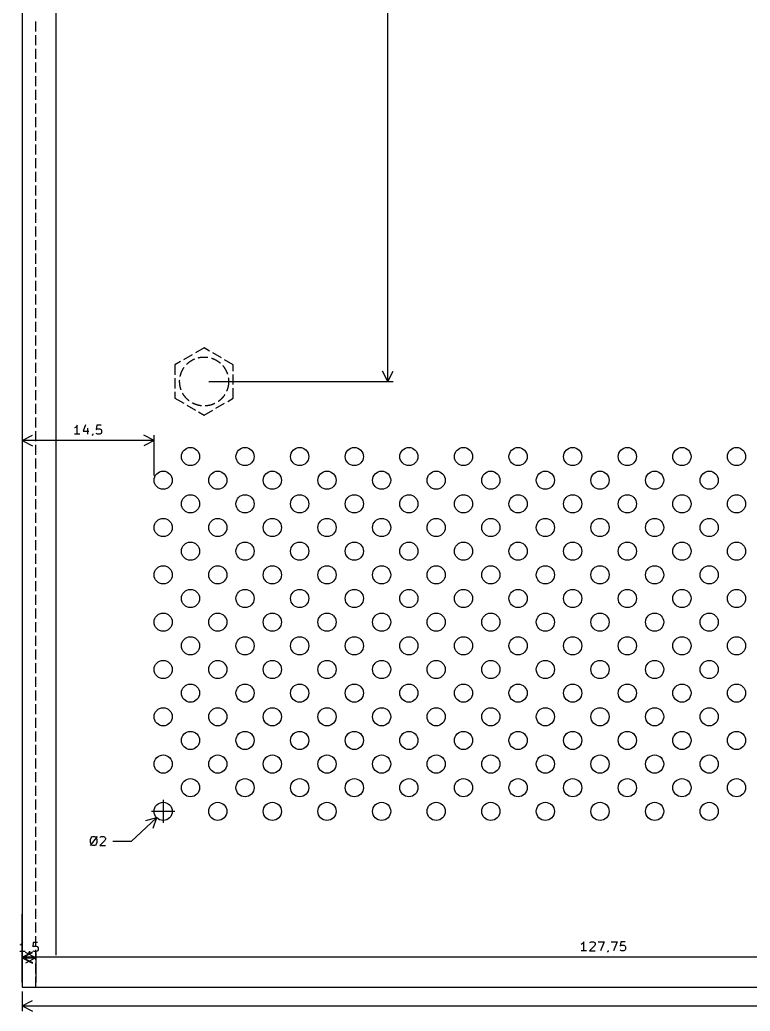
# Model space of a CAD drawing. Extents: x 24 to 504, y -400 to -22.
# Drawn here: x 134.2 to 214.5, y -397.5 to -288.5 of the extents above; entities that cross this region are included whole.
import ezdxf

# ---------------------------------------------------------------- set-up
doc = ezdxf.new("R2010")
doc.units = 0
doc.layers.add('BLACK', color=7, linetype='CONTINUOUS')

msp = doc.modelspace()

# ---------------------------------------------------------------- linework, layer by layer
at = {"layer": 'BLACK', "linetype": 'CONTINUOUS'}
for p, q in [((138.25, -391.3), (138.25, -154.21358)), ((134.5, -154.8), (134.5, -394.8)), ((174.67, -328.25), (174.67, -154.8)), ((136, -289.8), (136, -288.7)), ((136, -291.3), (136, -290.2)), ((136, -292.8), (136, -291.7)), ((136, -294.3), (136, -293.2)), ((136, -295.8), (136, -294.7)), ((136, -297.3), (136, -296.2)), ((136, -298.8), (136, -297.7)), ((136, -300.3), (136, -299.2)), ((136, -301.8), (136, -300.7)), ((136, -303.3), (136, -302.2)), ((136, -304.8), (136, -303.7)), ((136, -306.3), (136, -305.2)), ((136, -307.8), (136, -306.7)), ((136, -309.3), (136, -308.2)), ((136, -310.8), (136, -309.7)), ((136, -312.3), (136, -311.2)), ((136, -313.8), (136, -312.7)), ((136, -315.3), (136, -314.2)), ((136, -316.8), (136, -315.7)), ((136, -318.3), (136, -317.2)), ((136, -319.8), (136, -318.7)), ((136, -321.3), (136, -320.2)), ((136, -322.8), (136, -321.7)), ((136, -324.3), (136, -323.2)), ((154.5, -324.554958), (153.547372, -325.104958)), ((155.101924, -324.902479), (154.5, -324.554958)), ((136, -325.8), (136, -324.7)), ((153.200962, -325.304958), (152.248334, -325.854958)), ((153.433622, -325.780397), (153.452164, -325.772473)), ((153.830777, -325.644575), (153.853538, -325.638834)), ((153.853538, -325.638834), (153.876349, -325.633292)), ((153.876349, -325.633292), (153.899208, -325.627949)), ((153.899208, -325.627949), (153.922112, -325.622806)), ((153.922112, -325.622806), (153.945061, -325.617864)), ((153.945061, -325.617864), (153.968051, -325.613121)), ((153.968051, -325.613121), (153.991082, -325.608579)), ((153.991082, -325.608579), (154.014152, -325.604239)), ((154.014152, -325.604239), (154.037259, -325.6001)), ((154.037259, -325.6001), (154.060401, -325.596163)), ((154.060401, -325.596163), (154.083577, -325.592428)), ((154.083577, -325.592428), (154.106784, -325.588895)), ((154.106784, -325.588895), (154.130021, -325.585565)), ((154.130021, -325.585565), (154.153286, -325.582438)), ((154.153286, -325.582438), (154.176578, -325.579513)), ((154.176578, -325.579513), (154.199895, -325.576793)), ((154.199895, -325.576793), (154.223234, -325.574276)), ((154.223234, -325.574276), (154.246594, -325.571962)), ((154.246594, -325.571962), (154.269974, -325.569853)), ((154.269974, -325.569853), (154.293371, -325.567948)), ((154.293371, -325.567948), (154.316784, -325.566247)), ((154.316784, -325.566247), (154.340211, -325.56475)), ((154.340211, -325.56475), (154.36365, -325.563458)), ((154.36365, -325.563458), (154.387099, -325.56237)), ((154.387099, -325.56237), (154.410557, -325.561487)), ((154.410557, -325.561487), (154.434022, -325.560809)), ((154.434022, -325.560809), (154.457492, -325.560336)), ((154.457492, -325.560336), (154.480965, -325.560067)), ((154.480965, -325.560067), (154.504439, -325.560004)), ((154.504439, -325.560004), (154.527913, -325.560145)), ((154.527913, -325.560145), (154.551386, -325.560491)), ((154.551386, -325.560491), (154.574854, -325.561042)), ((154.574854, -325.561042), (154.598316, -325.561797)), ((154.598316, -325.561797), (154.621771, -325.562758)), ((154.621771, -325.562758), (154.645217, -325.563923)), ((154.645217, -325.563923), (154.668651, -325.565292)), ((154.668651, -325.565292), (154.692073, -325.566866)), ((154.692073, -325.566866), (154.71548, -325.568644)), ((154.71548, -325.568644), (154.738871, -325.570627)), ((154.738871, -325.570627), (154.762244, -325.572813)), ((154.762244, -325.572813), (154.785596, -325.575204)), ((154.785596, -325.575204), (154.808927, -325.577798)), ((154.808927, -325.577798), (154.832234, -325.580596)), ((154.832234, -325.580596), (154.855516, -325.583596)), ((154.855516, -325.583596), (154.878771, -325.5868)), ((154.878771, -325.5868), (154.901997, -325.590207)), ((154.901997, -325.590207), (154.921924, -325.593295)), ((155.310863, -325.685122), (155.333215, -325.692295)), ((155.333215, -325.692295), (155.355503, -325.699664)), ((155.355503, -325.699664), (155.377726, -325.707226)), ((155.377726, -325.707226), (155.399882, -325.714983)), ((155.399882, -325.714983), (155.42197, -325.722932)), ((155.42197, -325.722932), (155.443987, -325.731074)), ((155.443987, -325.731074), (155.465933, -325.739408)), ((156.400962, -325.652479), (155.448334, -325.102479)), ((155.465933, -325.739408), (155.487805, -325.747932)), ((155.487805, -325.747932), (155.509601, -325.756648)), ((155.509601, -325.756648), (155.531321, -325.765553)), ((155.531321, -325.765553), (155.552963, -325.774648)), ((155.552963, -325.774648), (155.574524, -325.783931)), ((136, -327.3), (136, -326.2)), ((151.901924, -326.054958), (151.3, -326.402479)), ((151.3, -326.402479), (151.3, -327.502479)), ((152.1869, -326.876804), (152.198971, -326.856671)), ((152.198971, -326.856671), (152.211217, -326.836644)), ((152.211217, -326.836644), (152.223638, -326.816725)), ((152.223638, -326.816725), (152.236232, -326.796915)), ((152.236232, -326.796915), (152.248999, -326.777215)), ((152.248999, -326.777215), (152.261937, -326.757628)), ((152.261937, -326.757628), (152.275046, -326.738154)), ((152.275046, -326.738154), (152.288323, -326.718796)), ((152.288323, -326.718796), (152.299864, -326.70226)), ((152.553443, -326.393386), (152.569719, -326.37647)), ((152.569719, -326.37647), (152.586142, -326.359697)), ((152.586142, -326.359697), (152.60271, -326.343067)), ((152.60271, -326.343067), (152.619424, -326.326583)), ((152.619424, -326.326583), (152.63628, -326.310245)), ((152.63628, -326.310245), (152.653278, -326.294056)), ((152.653278, -326.294056), (152.670417, -326.278015)), ((152.670417, -326.278015), (152.687695, -326.262124)), ((152.687695, -326.262124), (152.705112, -326.246384)), ((152.705112, -326.246384), (152.722665, -326.230797)), ((152.722665, -326.230797), (152.740353, -326.215364)), ((152.740353, -326.215364), (152.758175, -326.200086)), ((152.758175, -326.200086), (152.77613, -326.184964)), ((152.77613, -326.184964), (152.794217, -326.169999)), ((152.794217, -326.169999), (152.812433, -326.155193)), ((152.812433, -326.155193), (152.830777, -326.140546)), ((152.830777, -326.140546), (152.849249, -326.12606)), ((152.849249, -326.12606), (152.867847, -326.111735)), ((152.867847, -326.111735), (152.886568, -326.097574)), ((152.886568, -326.097574), (152.905413, -326.083576)), ((152.905413, -326.083576), (152.924379, -326.069743)), ((152.924379, -326.069743), (152.943465, -326.056077)), ((152.943465, -326.056077), (152.96267, -326.042577)), ((152.96267, -326.042577), (152.981992, -326.029246)), ((152.981992, -326.029246), (153.001429, -326.016083)), ((153.001429, -326.016083), (153.02098, -326.003091)), ((153.02098, -326.003091), (153.040644, -325.99027)), ((153.040644, -325.99027), (153.06042, -325.977621)), ((153.06042, -325.977621), (153.080304, -325.965145)), ((153.080304, -325.965145), (153.100297, -325.952843)), ((153.100297, -325.952843), (153.120397, -325.940715)), ((153.120397, -325.940715), (153.140601, -325.928764)), ((153.140601, -325.928764), (153.16091, -325.91699)), ((153.16091, -325.91699), (153.18132, -325.905393)), ((153.18132, -325.905393), (153.20183, -325.893975)), ((153.20183, -325.893975), (153.222439, -325.882736)), ((153.222439, -325.882736), (153.243146, -325.871677)), ((153.243146, -325.871677), (153.263949, -325.8608)), ((153.263949, -325.8608), (153.284845, -325.850105)), ((153.284845, -325.850105), (153.305834, -325.839592)), ((153.305834, -325.839592), (153.326914, -325.829263)), ((153.326914, -325.829263), (153.348083, -325.819118)), ((153.348083, -325.819118), (153.36934, -325.809158)), ((153.36934, -325.809158), (153.390684, -325.799384)), ((153.390684, -325.799384), (153.412111, -325.789797)), ((153.412111, -325.789797), (153.433622, -325.780397)), ((155.574524, -325.783931), (155.596003, -325.793401)), ((155.596003, -325.793401), (155.617399, -325.803059)), ((155.617399, -325.803059), (155.63871, -325.812903)), ((155.63871, -325.812903), (155.659934, -325.822933)), ((155.659934, -325.822933), (155.681069, -325.833148)), ((155.681069, -325.833148), (155.702115, -325.843546)), ((155.702115, -325.843546), (155.723069, -325.854128)), ((155.723069, -325.854128), (155.743931, -325.864893)), ((155.743931, -325.864893), (155.764697, -325.875839)), ((155.764697, -325.875839), (155.785367, -325.886966)), ((155.785367, -325.886966), (155.805939, -325.898272)), ((155.805939, -325.898272), (155.826412, -325.909758)), ((155.826412, -325.909758), (155.846784, -325.921422)), ((155.846784, -325.921422), (155.867053, -325.933264)), ((155.867053, -325.933264), (155.887218, -325.945282)), ((155.887218, -325.945282), (155.907277, -325.957475)), ((155.907277, -325.957475), (155.927229, -325.969843)), ((155.927229, -325.969843), (155.947073, -325.982384)), ((155.947073, -325.982384), (155.966806, -325.995099)), ((155.966806, -325.995099), (155.986428, -326.007985)), ((155.986428, -326.007985), (156.005936, -326.021041)), ((156.005936, -326.021041), (156.02533, -326.034268)), ((156.02533, -326.034268), (156.044608, -326.047663)), ((156.044608, -326.047663), (156.063767, -326.061226)), ((156.063767, -326.061226), (156.082808, -326.074956)), ((156.082808, -326.074956), (156.101729, -326.088851)), ((156.101729, -326.088851), (156.120527, -326.102911)), ((156.120527, -326.102911), (156.139202, -326.117134)), ((156.139202, -326.117134), (156.157752, -326.13152)), ((156.157752, -326.13152), (156.176176, -326.146067)), ((156.176176, -326.146067), (156.194472, -326.160774)), ((156.194472, -326.160774), (156.212639, -326.175641)), ((156.212639, -326.175641), (156.230676, -326.190665)), ((156.230676, -326.190665), (156.248581, -326.205846)), ((156.248581, -326.205846), (156.263855, -326.219011)), ((156.545285, -326.502742), (156.560454, -326.520657)), ((156.560454, -326.520657), (156.575467, -326.538703)), ((156.575467, -326.538703), (156.590322, -326.55688)), ((156.590322, -326.55688), (156.605017, -326.575186)), ((156.605017, -326.575186), (156.619552, -326.593619)), ((156.619552, -326.593619), (156.633926, -326.612178)), ((156.633926, -326.612178), (156.648137, -326.630862)), ((156.648137, -326.630862), (156.662185, -326.64967)), ((156.662185, -326.64967), (156.676068, -326.668599)), ((156.676068, -326.668599), (156.689785, -326.687649)), ((156.689785, -326.687649), (156.703336, -326.706818)), ((156.703336, -326.706818), (156.716718, -326.726104)), ((156.716718, -326.726104), (156.729932, -326.745506)), ((156.729932, -326.745506), (156.742976, -326.765023)), ((156.742976, -326.765023), (156.75585, -326.784653)), ((157.7, -326.402479), (156.747372, -325.852479)), ((156.75585, -326.784653), (156.768551, -326.804395)), ((156.768551, -326.804395), (156.78108, -326.824246)), ((156.78108, -326.824246), (156.793435, -326.844206)), ((156.793435, -326.844206), (156.805615, -326.864274)), ((156.805615, -326.864274), (156.81762, -326.884447)), ((157.7, -327.097521), (157.7, -326.402479)), ((136, -328.8), (136, -327.7)), ((151.3, -327.902479), (151.3, -329.002479)), ((151.865852, -327.70469), (151.870711, -327.681724)), ((151.870711, -327.681724), (151.87577, -327.658801)), ((151.87577, -327.658801), (151.881029, -327.635923)), ((151.881029, -327.635923), (151.886487, -327.613092)), ((151.886487, -327.613092), (151.892145, -327.590309)), ((151.892145, -327.590309), (151.898001, -327.567577)), ((151.898001, -327.567577), (151.904055, -327.544896)), ((151.904055, -327.544896), (151.910307, -327.522269)), ((151.910307, -327.522269), (151.916757, -327.499698)), ((151.916757, -327.499698), (151.923402, -327.477184)), ((151.923402, -327.477184), (151.930245, -327.454728)), ((151.930245, -327.454728), (151.937282, -327.432334)), ((151.937282, -327.432334), (151.944515, -327.410001)), ((151.944515, -327.410001), (151.951943, -327.387733)), ((151.951943, -327.387733), (151.959565, -327.36553)), ((151.959565, -327.36553), (151.96738, -327.343394)), ((151.96738, -327.343394), (151.975388, -327.321328)), ((151.975388, -327.321328), (151.983588, -327.299332)), ((151.983588, -327.299332), (151.99198, -327.277409)), ((151.99198, -327.277409), (152.000563, -327.255559)), ((152.000563, -327.255559), (152.009336, -327.233786)), ((152.009336, -327.233786), (152.018299, -327.21209)), ((152.018299, -327.21209), (152.02745, -327.190472)), ((152.02745, -327.190472), (152.036791, -327.168936)), ((152.036791, -327.168936), (152.046318, -327.147482)), ((152.046318, -327.147482), (152.056033, -327.126112)), ((152.056033, -327.126112), (152.065934, -327.104827)), ((152.065934, -327.104827), (152.07602, -327.08363)), ((152.07602, -327.08363), (152.08629, -327.062521)), ((152.08629, -327.062521), (152.096745, -327.041503)), ((152.096745, -327.041503), (152.107382, -327.020577)), ((152.107382, -327.020577), (152.118202, -326.999745)), ((152.118202, -326.999745), (152.129203, -326.979007)), ((152.129203, -326.979007), (152.140385, -326.958367)), ((152.140385, -326.958367), (152.151746, -326.937825)), ((152.151746, -326.937825), (152.163286, -326.917383)), ((152.163286, -326.917383), (152.175004, -326.897042)), ((152.175004, -326.897042), (152.1869, -326.876804)), ((156.81762, -326.884447), (156.829449, -326.904723)), ((156.829449, -326.904723), (156.841099, -326.925103)), ((156.841099, -326.925103), (156.852572, -326.945583)), ((156.852572, -326.945583), (156.863866, -326.966162)), ((156.863866, -326.966162), (156.874979, -326.986839)), ((156.874979, -326.986839), (156.885912, -327.007613)), ((156.885912, -327.007613), (156.896662, -327.028481)), ((156.896662, -327.028481), (156.907231, -327.049442)), ((156.907231, -327.049442), (156.917616, -327.070494)), ((156.917616, -327.070494), (156.927817, -327.091637)), ((156.927817, -327.091637), (156.937833, -327.112867)), ((156.937833, -327.112867), (156.947663, -327.134184)), ((156.947663, -327.134184), (156.957307, -327.155587)), ((156.957307, -327.155587), (156.966764, -327.177072)), ((156.966764, -327.177072), (156.976033, -327.198639)), ((156.976033, -327.198639), (156.985114, -327.220286)), ((156.985114, -327.220286), (156.994005, -327.242012)), ((156.994005, -327.242012), (157.002706, -327.263814)), ((157.002706, -327.263814), (157.011217, -327.285692)), ((157.011217, -327.285692), (157.019536, -327.307643)), ((157.019536, -327.307643), (157.027664, -327.329666)), ((157.027664, -327.329666), (157.035599, -327.351758)), ((157.035599, -327.351758), (157.043341, -327.37392)), ((157.043341, -327.37392), (157.050889, -327.396147)), ((157.050889, -327.396147), (157.058243, -327.41844)), ((157.058243, -327.41844), (157.065402, -327.440797)), ((157.065402, -327.440797), (157.071396, -327.46005)), ((157.160052, -327.849724), (157.163444, -327.872952)), ((157.163444, -327.872952), (157.166633, -327.896209)), ((157.166633, -327.896209), (157.169619, -327.919493)), ((157.169619, -327.919493), (157.172401, -327.942802)), ((157.172401, -327.942802), (157.17498, -327.966134)), ((157.7, -328.597521), (157.7, -327.497521)), ((174.67, -328.25), (174.083579, -327.123496)), ((174.67, -328.25), (175.256421, -327.123496)), ((151.810025, -328.238422), (151.810228, -328.214949)), ((151.810026, -328.261897), (151.810025, -328.238422)), ((151.810233, -328.285371), (151.810026, -328.261897)), ((151.810228, -328.214949), (151.810637, -328.191478)), ((151.810644, -328.308842), (151.810233, -328.285371)), ((151.810637, -328.191478), (151.81125, -328.168011)), ((151.81126, -328.332308), (151.810644, -328.308842)), ((151.81125, -328.168011), (151.812068, -328.144551)), ((151.81208, -328.355769), (151.81126, -328.332308)), ((151.812068, -328.144551), (151.81309, -328.121098)), ((151.813106, -328.379221), (151.81208, -328.355769)), ((151.81309, -328.121098), (151.814132, -328.100961)), ((151.814335, -328.402663), (151.813106, -328.379221)), ((151.81577, -328.426094), (151.814335, -328.402663)), ((151.817409, -328.449511), (151.81577, -328.426094)), ((151.819252, -328.472913), (151.817409, -328.449511)), ((151.821299, -328.496298), (151.819252, -328.472913)), ((151.823551, -328.519665), (151.821299, -328.496298)), ((151.826006, -328.543011), (151.823551, -328.519665)), ((151.828665, -328.566334), (151.826006, -328.543011)), ((151.831527, -328.589634), (151.828665, -328.566334)), ((151.834592, -328.612907), (151.831527, -328.589634)), ((151.837861, -328.636153), (151.834592, -328.612907)), ((151.841332, -328.65937), (151.837861, -328.636153)), ((151.845005, -328.682555), (151.841332, -328.65937)), ((151.848881, -328.705708), (151.845005, -328.682555)), ((151.852959, -328.728825), (151.848881, -328.705708)), ((151.857238, -328.751907), (151.852959, -328.728825)), ((151.861719, -328.77495), (151.857238, -328.751907)), ((151.8664, -328.797953), (151.861719, -328.77495)), ((151.871282, -328.820914), (151.8664, -328.797953)), ((151.876364, -328.843832), (151.871282, -328.820914)), ((151.881646, -328.866705), (151.876364, -328.843832)), ((151.887128, -328.88953), (151.881646, -328.866705)), ((151.892808, -328.912307), (151.887128, -328.88953)), ((151.898687, -328.935034), (151.892808, -328.912307)), ((151.904764, -328.957708), (151.898687, -328.935034)), ((151.911039, -328.980329), (151.904764, -328.957708)), ((151.917511, -329.002893), (151.911039, -328.980329)), ((151.924179, -329.025401), (151.917511, -329.002893)), ((151.931044, -329.047849), (151.924179, -329.025401)), ((151.938104, -329.070237), (151.931044, -329.047849)), ((155, -328.25), (175.25642, -328.25)), ((157.07246, -329.03648), (157.065499, -329.058899)), ((157.079225, -329.014001), (157.07246, -329.03648)), ((157.085794, -328.991464), (157.079225, -329.014001)), ((157.092166, -328.968871), (157.085794, -328.991464)), ((157.09834, -328.946223), (157.092166, -328.968871)), ((157.104317, -328.923522), (157.09834, -328.946223)), ((157.110096, -328.90077), (157.104317, -328.923522)), ((157.115675, -328.877968), (157.110096, -328.90077)), ((157.121055, -328.855118), (157.115675, -328.877968)), ((157.126236, -328.832223), (157.121055, -328.855118)), ((157.131217, -328.809282), (157.126236, -328.832223)), ((157.135997, -328.7863), (157.131217, -328.809282)), ((157.140577, -328.763276), (157.135997, -328.7863)), ((157.144956, -328.740214), (157.140577, -328.763276)), ((157.149133, -328.717114), (157.144956, -328.740214)), ((157.153108, -328.693978), (157.149133, -328.717114)), ((157.156882, -328.670809), (157.153108, -328.693978)), ((157.160453, -328.647607), (157.156882, -328.670809)), ((157.163821, -328.624376), (157.160453, -328.647607)), ((157.166987, -328.601115), (157.163821, -328.624376)), ((157.169949, -328.577829), (157.166987, -328.601115)), ((157.172708, -328.554517), (157.169949, -328.577829)), ((157.175264, -328.531182), (157.172708, -328.554517)), ((157.17498, -327.966134), (157.177356, -327.989489)), ((157.177616, -328.507825), (157.175264, -328.531182)), ((157.177356, -327.989489), (157.179527, -328.012862)), ((157.179764, -328.484449), (157.177616, -328.507825)), ((157.179527, -328.012862), (157.181495, -328.036255)), ((157.181708, -328.461055), (157.179764, -328.484449)), ((157.181495, -328.036255), (157.183258, -328.059663)), ((157.183447, -328.437645), (157.181708, -328.461055)), ((157.183258, -328.059663), (157.184816, -328.083086)), ((157.184983, -328.414221), (157.183447, -328.437645)), ((157.184816, -328.083086), (157.186171, -328.106521)), ((157.186313, -328.390784), (157.184983, -328.414221)), ((157.186171, -328.106521), (157.187321, -328.129968)), ((157.18744, -328.367336), (157.186313, -328.390784)), ((157.187321, -328.129968), (157.188266, -328.153423)), ((157.188361, -328.34388), (157.18744, -328.367336)), ((157.188266, -328.153423), (157.189006, -328.176886)), ((157.189078, -328.320416), (157.188361, -328.34388)), ((157.189006, -328.176886), (157.189542, -328.200355)), ((157.18959, -328.296947), (157.189078, -328.320416)), ((157.189542, -328.200355), (157.189873, -328.223827)), ((157.189898, -328.273474), (157.18959, -328.296947)), ((157.189873, -328.223827), (157.189999, -328.247301)), ((157.19, -328.25), (157.189898, -328.273474)), ((157.189999, -328.247301), (157.19, -328.25)), ((157.7, -330.097521), (157.7, -328.997521)), ((136, -330.3), (136, -329.2)), ((151.3, -329.402479), (151.3, -330.097521)), ((151.3, -330.097521), (152.252628, -330.647521)), ((151.945359, -329.092562), (151.938104, -329.070237)), ((151.952809, -329.114823), (151.945359, -329.092562)), ((151.960453, -329.137019), (151.952809, -329.114823)), ((151.968291, -329.159146), (151.960453, -329.137019)), ((151.976321, -329.181205), (151.968291, -329.159146)), ((152.151902, -329.562454), (152.14213, -329.544816)), ((152.163445, -329.582895), (152.151902, -329.562454)), ((152.175165, -329.603234), (152.163445, -329.582895)), ((152.187063, -329.62347), (152.175165, -329.603234)), ((152.199136, -329.643602), (152.187063, -329.62347)), ((152.211385, -329.663627), (152.199136, -329.643602)), ((152.223808, -329.683545), (152.211385, -329.663627)), ((152.236405, -329.703354), (152.223808, -329.683545)), ((152.249174, -329.723052), (152.236405, -329.703354)), ((152.262114, -329.742638), (152.249174, -329.723052)), ((152.275225, -329.76211), (152.262114, -329.742638)), ((152.288505, -329.781467), (152.275225, -329.76211)), ((152.301954, -329.800707), (152.288505, -329.781467)), ((152.31557, -329.81983), (152.301954, -329.800707)), ((152.329352, -329.838832), (152.31557, -329.81983)), ((152.3433, -329.857714), (152.329352, -329.838832)), ((152.357412, -329.876473), (152.3433, -329.857714)), ((152.371687, -329.895109), (152.357412, -329.876473)), ((152.386124, -329.913619), (152.371687, -329.895109)), ((152.400722, -329.932002), (152.386124, -329.913619)), ((152.41548, -329.950258), (152.400722, -329.932002)), ((152.430397, -329.968384), (152.41548, -329.950258)), ((152.445471, -329.986379), (152.430397, -329.968384)), ((152.460702, -330.004242), (152.445471, -329.986379)), ((152.476088, -330.021971), (152.460702, -330.004242)), ((152.491628, -330.039565), (152.476088, -330.021971)), ((152.507321, -330.057023), (152.491628, -330.039565)), ((152.523166, -330.074343), (152.507321, -330.057023)), ((152.539162, -330.091525), (152.523166, -330.074343)), ((152.555307, -330.108566), (152.539162, -330.091525)), ((152.5716, -330.125466), (152.555307, -330.108566)), ((152.588039, -330.142223), (152.5716, -330.125466)), ((156.420311, -330.133748), (156.403799, -330.150434)), ((156.436676, -330.116919), (156.420311, -330.133748)), ((156.452894, -330.099947), (156.436676, -330.116919)), ((156.468963, -330.082835), (156.452894, -330.099947)), ((156.484883, -330.065583), (156.468963, -330.082835)), ((156.500651, -330.048192), (156.484883, -330.065583)), ((156.516267, -330.030665), (156.500651, -330.048192)), ((156.531729, -330.013002), (156.516267, -330.030665)), ((156.547037, -329.995205), (156.531729, -330.013002)), ((156.562188, -329.977275), (156.547037, -329.995205)), ((156.577183, -329.959214), (156.562188, -329.977275)), ((156.592019, -329.941022), (156.577183, -329.959214)), ((156.606696, -329.922702), (156.592019, -329.941022)), ((156.621213, -329.904254), (156.606696, -329.922702)), ((156.635568, -329.88568), (156.621213, -329.904254)), ((156.649761, -329.866981), (156.635568, -329.88568)), ((156.663789, -329.84816), (156.649761, -329.866981)), ((156.677653, -329.829217), (156.663789, -329.84816)), ((156.691352, -329.810153), (156.677653, -329.829217)), ((156.704883, -329.790971), (156.691352, -329.810153)), ((156.718246, -329.771671), (156.704883, -329.790971)), ((156.731441, -329.752256), (156.718246, -329.771671)), ((156.744465, -329.732726), (156.731441, -329.752256)), ((156.757319, -329.713083), (156.744465, -329.732726)), ((156.770001, -329.693329), (156.757319, -329.713083)), ((156.782509, -329.673464), (156.770001, -329.693329)), ((156.976158, -329.301067), (156.96821, -329.319599)), ((156.985236, -329.279418), (156.976158, -329.301067)), ((156.994125, -329.257692), (156.985236, -329.279418)), ((157.002823, -329.235888), (156.994125, -329.257692)), ((157.011331, -329.21401), (157.002823, -329.235888)), ((157.019648, -329.192058), (157.011331, -329.21401)), ((157.027773, -329.170034), (157.019648, -329.192058)), ((157.035706, -329.14794), (157.027773, -329.170034)), ((157.043445, -329.125778), (157.035706, -329.14794)), ((157.050991, -329.10355), (157.043445, -329.125778)), ((157.058342, -329.081256), (157.050991, -329.10355)), ((157.065499, -329.058899), (157.058342, -329.081256)), ((157.098076, -330.445042), (157.7, -330.097521)), ((136, -331.8), (136, -330.7)), ((152.604625, -330.158835), (152.588039, -330.142223)), ((152.599038, -330.847521), (153.551666, -331.397521)), ((152.621354, -330.175303), (152.604625, -330.158835)), ((152.638227, -330.191623), (152.621354, -330.175303)), ((152.655242, -330.207796), (152.638227, -330.191623)), ((152.672397, -330.22382), (152.655242, -330.207796)), ((152.689691, -330.239694), (152.672397, -330.22382)), ((152.707123, -330.255416), (152.689691, -330.239694)), ((152.724692, -330.270985), (152.707123, -330.255416)), ((152.742395, -330.2864), (152.724692, -330.270985)), ((152.760233, -330.30166), (152.742395, -330.2864)), ((152.778203, -330.316764), (152.760233, -330.30166)), ((152.796304, -330.331711), (152.778203, -330.316764)), ((152.814535, -330.346499), (152.796304, -330.331711)), ((152.832895, -330.361128), (152.814535, -330.346499)), ((152.851381, -330.375595), (152.832895, -330.361128)), ((153.20211, -330.606179), (153.184484, -330.596384)), ((153.222721, -330.617416), (153.20211, -330.606179)), ((153.243429, -330.628472), (153.222721, -330.617416)), ((153.264232, -330.639347), (153.243429, -330.628472)), ((153.28513, -330.65004), (153.264232, -330.639347)), ((153.30612, -330.66055), (153.28513, -330.65004)), ((153.327202, -330.670877), (153.30612, -330.66055)), ((153.348372, -330.681019), (153.327202, -330.670877)), ((153.36963, -330.690976), (153.348372, -330.681019)), ((153.390975, -330.700747), (153.36963, -330.690976)), ((153.412403, -330.710332), (153.390975, -330.700747)), ((153.433915, -330.719729), (153.412403, -330.710332)), ((153.455508, -330.728938), (153.433915, -330.719729)), ((153.47718, -330.737959), (153.455508, -330.728938)), ((153.49893, -330.74679), (153.47718, -330.737959)), ((153.520757, -330.755431), (153.49893, -330.74679)), ((153.542658, -330.763881), (153.520757, -330.755431)), ((153.564632, -330.772139), (153.542658, -330.763881)), ((153.586677, -330.780206), (153.564632, -330.772139)), ((153.608792, -330.788079), (153.586677, -330.780206)), ((153.630974, -330.79576), (153.608792, -330.788079)), ((153.653223, -330.803247), (153.630974, -330.79576)), ((153.675536, -330.810539), (153.653223, -330.803247)), ((153.697912, -330.817636), (153.675536, -330.810539)), ((153.720349, -330.824538), (153.697912, -330.817636)), ((153.742846, -330.831243), (153.720349, -330.824538)), ((153.7654, -330.837752), (153.742846, -330.831243)), ((153.78801, -330.844064), (153.7654, -330.837752)), ((153.810674, -330.850179), (153.78801, -330.844064)), ((153.833391, -330.856095), (153.810674, -330.850179)), ((153.856159, -330.861813), (153.833391, -330.856095)), ((153.878975, -330.867332), (153.856159, -330.861813)), ((153.901839, -330.872652), (153.878975, -330.867332)), ((153.924749, -330.877772), (153.901839, -330.872652)), ((153.947702, -330.882692), (153.924749, -330.877772)), ((153.970697, -330.887411), (153.947702, -330.882692)), ((153.993733, -330.89193), (153.970697, -330.887411)), ((154.016807, -330.896247), (153.993733, -330.89193)), ((154.039918, -330.900363), (154.016807, -330.896247)), ((154.063064, -330.904277), (154.039918, -330.900363)), ((154.086243, -330.907989), (154.063064, -330.904277)), ((154.109454, -330.911498), (154.086243, -330.907989)), ((154.132694, -330.914805), (154.109454, -330.911498)), ((154.155963, -330.917909), (154.132694, -330.914805)), ((154.179258, -330.92081), (154.155963, -330.917909)), ((154.202577, -330.923507), (154.179258, -330.92081)), ((154.225919, -330.926001), (154.202577, -330.923507)), ((154.645536, -330.93606), (154.625397, -330.937076)), ((154.66897, -330.934688), (154.645536, -330.93606)), ((154.692392, -330.933111), (154.66897, -330.934688)), ((154.715799, -330.93133), (154.692392, -330.933111)), ((154.739189, -330.929345), (154.715799, -330.93133)), ((154.762562, -330.927155), (154.739189, -330.929345)), ((154.785914, -330.924762), (154.762562, -330.927155)), ((154.809244, -330.922165), (154.785914, -330.924762)), ((154.832551, -330.919365), (154.809244, -330.922165)), ((154.855833, -330.916361), (154.832551, -330.919365)), ((154.879088, -330.913155), (154.855833, -330.916361)), ((154.902313, -330.909745), (154.879088, -330.913155)), ((154.925508, -330.906133), (154.902313, -330.909745)), ((154.948671, -330.902319), (154.925508, -330.906133)), ((154.971799, -330.898302), (154.948671, -330.902319)), ((154.994892, -330.894084), (154.971799, -330.898302)), ((155.017947, -330.889665), (154.994892, -330.894084)), ((155.040962, -330.885045), (155.017947, -330.889665)), ((155.063936, -330.880224), (155.040962, -330.885045)), ((155.086868, -330.875202), (155.063936, -330.880224)), ((155.109754, -330.869981), (155.086868, -330.875202)), ((155.132594, -330.86456), (155.109754, -330.869981)), ((155.155386, -330.85894), (155.132594, -330.86456)), ((155.178128, -330.853122), (155.155386, -330.85894)), ((155.200819, -330.847105), (155.178128, -330.853122)), ((155.223456, -330.84089), (155.200819, -330.847105)), ((155.246038, -330.834478), (155.223456, -330.84089)), ((155.268563, -330.827869), (155.246038, -330.834478)), ((155.29103, -330.821064), (155.268563, -330.827869)), ((155.313436, -330.814064), (155.29103, -330.821064)), ((155.33578, -330.806867), (155.313436, -330.814064)), ((155.358061, -330.799477), (155.33578, -330.806867)), ((155.380277, -330.791892), (155.358061, -330.799477)), ((155.402425, -330.784113), (155.380277, -330.791892)), ((155.424505, -330.776142), (155.402425, -330.784113)), ((155.446514, -330.767978), (155.424505, -330.776142)), ((155.468451, -330.759622), (155.446514, -330.767978)), ((155.490314, -330.751075), (155.468451, -330.759622)), ((155.512102, -330.742338), (155.490314, -330.751075)), ((155.533813, -330.733411), (155.512102, -330.742338)), ((155.555446, -330.724295), (155.533813, -330.733411)), ((155.576997, -330.71499), (155.555446, -330.724295)), ((155.598467, -330.705498), (155.576997, -330.71499)), ((155.619853, -330.695819), (155.598467, -330.705498)), ((155.641154, -330.685953), (155.619853, -330.695819)), ((155.662368, -330.675902), (155.641154, -330.685953)), ((155.683494, -330.665666), (155.662368, -330.675902)), ((155.799038, -331.195042), (156.751666, -330.645042)), ((156.044869, -330.452153), (156.028318, -330.463672)), ((156.064027, -330.438588), (156.044869, -330.452153)), ((156.083067, -330.424856), (156.064027, -330.438588)), ((156.101985, -330.410959), (156.083067, -330.424856)), ((156.120782, -330.396897), (156.101985, -330.410959)), ((156.139455, -330.382671), (156.120782, -330.396897)), ((156.158004, -330.368283), (156.139455, -330.382671)), ((156.176426, -330.353734), (156.158004, -330.368283)), ((156.19472, -330.339024), (156.176426, -330.353734)), ((156.212886, -330.324156), (156.19472, -330.339024)), ((156.230921, -330.309129), (156.212886, -330.324156)), ((156.248824, -330.293946), (156.230921, -330.309129)), ((156.266594, -330.278607), (156.248824, -330.293946)), ((156.284229, -330.263113), (156.266594, -330.278607)), ((156.301729, -330.247467), (156.284229, -330.263113)), ((156.319091, -330.231668), (156.301729, -330.247467)), ((156.336315, -330.215718), (156.319091, -330.231668)), ((156.353399, -330.199618), (156.336315, -330.215718)), ((156.370342, -330.18337), (156.353399, -330.199618)), ((156.387142, -330.166975), (156.370342, -330.18337)), ((156.403799, -330.150434), (156.387142, -330.166975)), ((136, -333.3), (136, -332.2)), ((153.898076, -331.597521), (154.5, -331.945042)), ((154.5, -331.945042), (155.452628, -331.395042)), ((140.369048, -333.292914), (140.27381, -333.340533)), ((140.464286, -333.197676), (140.369048, -333.292914)), ((140.559524, -333.054819), (140.464286, -333.197676)), ((140.559524, -334.054819), (140.559524, -333.054819)), ((141.464286, -333.0072), (141.226191, -333.721485)), ((141.702381, -333.388152), (141.702381, -334.054819)), ((142.702381, -333.054819), (142.654762, -333.531009)), ((143.178571, -333.054819), (142.702381, -333.054819)), ((134.5, -334.75), (135.626504, -334.163579)), ((134.5, -334.16358), (134.5, -338.6)), ((136, -334.8), (136, -333.7)), ((140.845238, -334.054819), (140.27381, -334.054819)), ((141.226191, -333.721485), (141.845238, -333.721485)), ((142.226191, -334.150057), (142.178572, -334.197676)), ((142.27381, -334.054819), (142.226191, -334.150057)), ((142.27381, -334.0072), (142.27381, -334.054819)), ((142.654762, -333.531009), (142.702381, -333.48339)), ((142.702381, -334.0072), (142.654762, -333.95958)), ((142.702381, -333.48339), (142.797619, -333.435771)), ((142.797619, -334.054819), (142.702381, -334.0072)), ((142.797619, -333.435771), (143.035714, -333.435771)), ((143.035714, -334.054819), (142.797619, -334.054819)), ((143.035714, -333.435771), (143.130952, -333.48339)), ((143.130952, -334.0072), (143.035714, -334.054819)), ((143.130952, -333.48339), (143.178571, -333.531009)), ((143.178571, -333.95958), (143.130952, -334.0072)), ((143.178571, -333.531009), (143.22619, -333.626247)), ((143.22619, -333.864342), (143.178571, -333.95958)), ((143.22619, -333.626247), (143.22619, -333.864342)), ((149, -334.75), (147.873496, -334.163579)), ((149, -338.6), (149, -334.16358)), ((149, -334.75), (134.5, -334.75)), ((134.5, -334.75), (135.626504, -335.336421)), ((136, -336.3), (136, -335.2)), ((149, -334.75), (147.873496, -335.336421)), ((136, -337.8), (136, -336.7)), ((136, -339.3), (136, -338.2)), ((136, -340.8), (136, -339.7)), ((136, -342.3), (136, -341.2)), ((136, -343.8), (136, -342.7)), ((136, -345.3), (136, -344.2)), ((136, -346.8), (136, -345.7)), ((136, -348.3), (136, -347.2)), ((136, -349.8), (136, -348.7)), ((136, -351.3), (136, -350.2)), ((136, -352.8), (136, -351.7)), ((136, -354.3), (136, -353.2)), ((136, -355.8), (136, -354.7)), ((136, -357.3), (136, -356.2)), ((136, -358.8), (136, -357.7)), ((136, -360.3), (136, -359.2)), ((136, -361.8), (136, -360.7)), ((136, -363.3), (136, -362.2)), ((136, -364.8), (136, -363.7)), ((136, -366.3), (136, -365.2)), ((136, -367.8), (136, -366.7)), ((136, -369.3), (136, -368.2)), ((136, -370.8), (136, -369.7)), ((136, -372.3), (136, -371.2)), ((136, -373.8), (136, -372.7)), ((136, -375.3), (136, -374.2)), ((150, -374.23), (150, -376.77)), ((136, -376.8), (136, -375.7)), ((151.27, -375.5), (148.73, -375.5)), ((149.27, -376.19), (146.501132, -378.807149)), ((149.27, -376.19), (148.048506, -376.53764)), ((149.27, -376.19), (148.85415, -377.389987)), ((136, -378.3), (136, -377.2)), ((136, -379.8), (136, -378.7)), ((142.744761, -378.261968), (141.982857, -379.261968)), ((142.030476, -378.595301), (142.078095, -378.404825)), ((142.030476, -378.928634), (142.030476, -378.595301)), ((142.078095, -379.11911), (142.030476, -378.928634)), ((142.078095, -378.404825), (142.173333, -378.309587)), ((142.173333, -379.214349), (142.078095, -379.11911)), ((142.173333, -378.309587), (142.268571, -378.261968)), ((142.268571, -378.261968), (142.459047, -378.261968)), ((142.459047, -378.261968), (142.554285, -378.309587)), ((142.554285, -378.309587), (142.649523, -378.404825)), ((142.649523, -379.11911), (142.554285, -379.214349)), ((142.649523, -378.404825), (142.697142, -378.595301)), ((142.697142, -378.928634), (142.649523, -379.11911)), ((142.697142, -378.595301), (142.697142, -378.928634)), ((143.601904, -378.690539), (143.030476, -379.261968)), ((143.078095, -378.357206), (143.125714, -378.309587)), ((143.125714, -378.309587), (143.220952, -378.261968)), ((143.220952, -378.261968), (143.459047, -378.261968)), ((143.459047, -378.261968), (143.554285, -378.309587)), ((143.554285, -378.309587), (143.601904, -378.357206)), ((143.601904, -378.357206), (143.649523, -378.452444)), ((143.649523, -378.547682), (143.601904, -378.690539)), ((143.649523, -378.452444), (143.649523, -378.547682)), ((146.501132, -378.807149), (144.465, -378.807149)), ((136, -381.3), (136, -380.2)), ((142.268571, -379.261968), (142.173333, -379.214349)), ((142.459047, -379.261968), (142.268571, -379.261968)), ((142.554285, -379.214349), (142.459047, -379.261968)), ((143.030476, -379.261968), (143.649523, -379.261968)), ((136, -382.8), (136, -381.7)), ((136, -384.3), (136, -383.2)), ((136, -385.8), (136, -384.7)), ((136, -387.3), (136, -386.2)), ((134.5, -392.10642), (134.5, -386.8)), ((136, -388.8), (136, -387.7)), ((134.440476, -390.057676), (134.345238, -390.152914)), ((134.535714, -389.914819), (134.440476, -390.057676)), ((134.535714, -390.914819), (134.535714, -389.914819)), ((135.72619, -389.914819), (135.678571, -390.391009)), ((136.20238, -389.914819), (135.72619, -389.914819)), ((136, -390.3), (136, -389.2)), ((196.041667, -390.062914), (195.946429, -390.110533)), ((196.136905, -389.967676), (196.041667, -390.062914)), ((196.232143, -389.824819), (196.136905, -389.967676)), ((196.232143, -390.824819), (196.232143, -389.824819)), ((196.89881, -389.920057), (196.946429, -389.872438)), ((196.946429, -389.872438), (197.041667, -389.824819)), ((197.041667, -389.824819), (197.279762, -389.824819)), ((197.279762, -389.824819), (197.375, -389.872438)), ((197.375, -389.872438), (197.422619, -389.920057)), ((197.422619, -389.920057), (197.470238, -390.015295)), ((197.470238, -390.015295), (197.470238, -390.110533)), ((197.803572, -389.824819), (198.470238, -389.824819)), ((198.470238, -389.824819), (198.041667, -390.824819)), ((199.232143, -389.824819), (199.898809, -389.824819)), ((199.898809, -389.824819), (199.470238, -390.824819)), ((200.279762, -389.824819), (200.232143, -390.301009)), ((200.755952, -389.824819), (200.279762, -389.824819)), ((134.345238, -390.152914), (134.25, -390.200533)), ((134.821428, -390.914819), (134.25, -390.914819)), ((134.5, -391.52), (135.626504, -390.933579)), ((134.5, -391.61), (135.626504, -391.023579)), ((134.5, -394.3), (134.5, -391.02358)), ((136, -391.61), (134.873496, -391.023579)), ((135.25, -391.010057), (135.202381, -391.057676)), ((135.297619, -390.914819), (135.25, -391.010057)), ((135.297619, -390.8672), (135.297619, -390.914819)), ((135.678571, -390.391009), (135.72619, -390.34339)), ((135.72619, -390.8672), (135.678571, -390.81958)), ((135.72619, -390.34339), (135.821428, -390.295771)), ((135.821428, -390.914819), (135.72619, -390.8672)), ((135.821428, -390.295771), (136.059523, -390.295771)), ((136.059523, -390.914819), (135.821428, -390.914819)), ((136, -391.8), (136, -390.7)), ((136, -391.02358), (136, -394.3)), ((136.059523, -390.295771), (136.154761, -390.34339)), ((136.154761, -390.8672), (136.059523, -390.914819)), ((136.154761, -390.34339), (136.20238, -390.391009)), ((136.20238, -390.81958), (136.154761, -390.8672)), ((136.20238, -390.391009), (136.249999, -390.486247)), ((136.249999, -390.724342), (136.20238, -390.81958)), ((136.249999, -390.486247), (136.249999, -390.724342)), ((196.517857, -390.824819), (195.946429, -390.824819)), ((197.422619, -390.25339), (196.851191, -390.824819)), ((196.851191, -390.824819), (197.470238, -390.824819)), ((197.470238, -390.110533), (197.422619, -390.25339)), ((198.851191, -390.920057), (198.803572, -390.967676)), ((198.89881, -390.824819), (198.851191, -390.920057)), ((198.89881, -390.7772), (198.89881, -390.824819)), ((200.232143, -390.301009), (200.279762, -390.25339)), ((200.279762, -390.7772), (200.232143, -390.72958)), ((200.279762, -390.25339), (200.375, -390.205771)), ((200.375, -390.824819), (200.279762, -390.7772)), ((200.375, -390.205771), (200.613095, -390.205771)), ((200.613095, -390.824819), (200.375, -390.824819)), ((200.613095, -390.205771), (200.708333, -390.25339)), ((200.708333, -390.7772), (200.613095, -390.824819)), ((200.708333, -390.25339), (200.755952, -390.301009)), ((200.755952, -390.72958), (200.708333, -390.7772)), ((200.755952, -390.301009), (200.803571, -390.396247)), ((200.803571, -390.634342), (200.755952, -390.72958)), ((200.803571, -390.396247), (200.803571, -390.634342)), ((262.25, -391.52), (134.5, -391.52)), ((134.5, -391.52), (135.626504, -392.106421)), ((134.5, -391.61), (136, -391.61)), ((134.5, -391.61), (135.626504, -392.196421)), ((136, -391.61), (134.873496, -392.196421)), ((136, -393.3), (136, -392.2)), ((136, -394.8), (136, -393.7)), ((134.5, -394.8), (390, -394.8)), ((134.5, -395.3), (134.5, -397.45642)), ((134.5, -396.87), (135.626504, -396.283579)), ((134.5, -396.87), (390, -396.87)), ((134.5, -396.87), (135.626504, -397.456421))]:
    msp.add_line(p, q, dxfattribs=at)
at = {"layer": 'BLACK'}
for centre in [(153, -336.5), (159, -336.5), (165, -336.5), (171, -336.5), (177, -336.5), (183, -336.5), (189, -336.5), (195, -336.5), (201, -336.5), (207, -336.5), (213, -336.5), (150, -339.1), (156, -339.1), (162, -339.1), (168, -339.1), (174, -339.1), (180, -339.1), (186, -339.1), (192, -339.1), (198, -339.1), (204, -339.1), (210, -339.1), (153, -341.7), (159, -341.7), (165, -341.7), (171, -341.7), (177, -341.7), (183, -341.7), (189, -341.7), (195, -341.7), (201, -341.7), (207, -341.7), (213, -341.7), (150, -344.3), (156, -344.3), (162, -344.3), (168, -344.3), (174, -344.3), (180, -344.3), (186, -344.3), (192, -344.3), (198, -344.3), (204, -344.3), (210, -344.3), (153, -346.9), (159, -346.9), (165, -346.9), (171, -346.9), (177, -346.9), (183, -346.9), (189, -346.9), (195, -346.9), (201, -346.9), (207, -346.9), (213, -346.9), (150, -349.5), (156, -349.5), (162, -349.5), (168, -349.5), (174, -349.5), (180, -349.5), (186, -349.5), (192, -349.5), (198, -349.5), (204, -349.5), (210, -349.5), (153, -352.1), (159, -352.1), (165, -352.1), (171, -352.1), (177, -352.1), (183, -352.1), (189, -352.1), (195, -352.1), (201, -352.1), (207, -352.1), (213, -352.1), (150, -354.7), (156, -354.7), (162, -354.7), (168, -354.7), (174, -354.7), (180, -354.7), (186, -354.7), (192, -354.7), (198, -354.7), (204, -354.7), (210, -354.7), (153, -357.3), (159, -357.3), (165, -357.3), (171, -357.3), (177, -357.3), (183, -357.3), (189, -357.3), (195, -357.3), (201, -357.3), (207, -357.3), (213, -357.3), (150, -359.9), (156, -359.9), (162, -359.9), (168, -359.9), (174, -359.9), (180, -359.9), (186, -359.9), (192, -359.9), (198, -359.9), (204, -359.9), (210, -359.9), (153, -362.5), (159, -362.5), (165, -362.5), (171, -362.5), (177, -362.5), (183, -362.5), (189, -362.5), (195, -362.5), (201, -362.5), (207, -362.5), (213, -362.5), (150, -365.1), (156, -365.1), (162, -365.1), (168, -365.1), (174, -365.1), (180, -365.1), (186, -365.1), (192, -365.1), (198, -365.1), (204, -365.1), (210, -365.1), (153, -367.7), (159, -367.7), (165, -367.7), (171, -367.7), (177, -367.7), (183, -367.7), (189, -367.7), (195, -367.7), (201, -367.7), (207, -367.7), (213, -367.7), (150, -370.3), (156, -370.3), (162, -370.3), (168, -370.3), (174, -370.3), (180, -370.3), (186, -370.3), (192, -370.3), (198, -370.3), (204, -370.3), (210, -370.3), (153, -372.9), (159, -372.9), (165, -372.9), (171, -372.9), (177, -372.9), (183, -372.9), (189, -372.9), (195, -372.9), (201, -372.9), (207, -372.9), (213, -372.9), (150, -375.5), (156, -375.5), (162, -375.5), (168, -375.5), (174, -375.5), (180, -375.5), (186, -375.5), (192, -375.5), (198, -375.5), (204, -375.5), (210, -375.5)]:
    msp.add_circle(centre, 1, dxfattribs=at)

doc.saveas('drawing.dxf')
